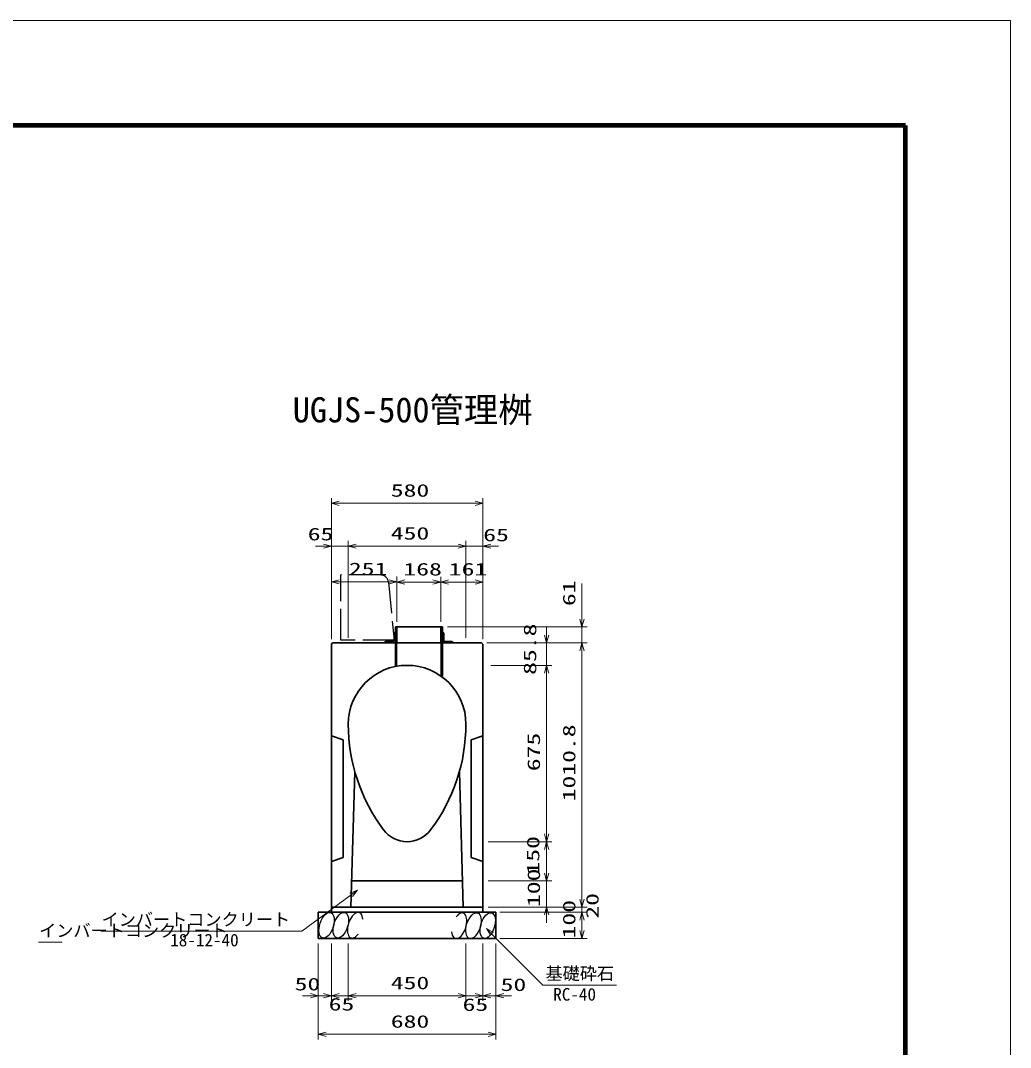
# Model space of a CAD drawing. Units: millimetres on the paper. Extents: x 0 to 841, y 0 to 594.
# Drawn here: x 651.6 to 841, y 397.5 to 594 of the extents above; entities that cross this region are included whole.
import ezdxf
from ezdxf.enums import TextEntityAlignment as Align

# ---------------------------------------------------------------- set-up
doc = ezdxf.new("R2010")
doc.units = ezdxf.units.MM
doc.linetypes.add('DASHED', pattern=[7.5, 6, -1.5])
for name, color, linetype, lineweight in [('D-STR-DIM（寸法）', 7, 'Continuous', 13), ('D-STR-HTXT(基礎砕石-旗)', 7, 'Continuous', 13), ('D-STR-HTXT（旗上げ）', 7, 'Continuous', 13), ('D-STR-STRF(グリ)', 7, 'Continuous', 25), ('D-STR-STRF(歩車)', 7, 'DASHED', 25), ('D-STR（構造物）', 1, 'Continuous', 35), ('D-TTL-LINE（区切線）', 7, 'Continuous', 18), ('D-TTL（外枠）', 2, 'Continuous', 140)]:
    doc.layers.add(name, color=color, linetype=linetype, lineweight=lineweight)
doc.layers.add('D-STR-TXT(文字)', color=7, linetype='Continuous')
doc.styles.add('ＭＳ ゴシック', font='')
doc.styles.get('ＭＳ ゴシック').set_extended_font_data('MS Gothic')

# ---------------------------------------------------------------- blocks, each defined once
blk = doc.blocks.new('_Open30')
at = {"color": 7, "linetype": 'Continuous', "lineweight": 13}
for p, q in [((-1, 0.2679), (0, 0)), ((0, 0), (-1, -0.2679)), ((0, 0), (-1, 0))]:
    blk.add_line(p, q, dxfattribs=at)

msp = doc.modelspace()

# ---------------------------------------------------------------- linework, layer by layer
at = {"layer": 'D-STR-DIM（寸法）'}
for p, q in [((711.049, 494.424), (711.049, 502.632)), ((712.549, 501.632), (738.549, 501.632)), ((740.049, 494.424), (740.049, 502.632)), ((709.549, 493.424), (708.049, 493.424)), ((711.049, 475.664), (711.049, 494.424)), ((711.049, 493.424), (714.299, 493.424)), ((714.299, 475.876), (714.299, 494.424)), ((714.299, 475.876), (714.299, 494.424)), ((715.799, 493.424), (717.299, 493.424)), ((715.799, 493.424), (735.299, 493.424)), ((735.299, 493.424), (733.799, 493.424)), ((736.799, 475.886), (736.799, 494.424)), ((736.799, 475.886), (736.799, 494.424)), ((736.799, 493.424), (740.049, 493.424)), ((740.049, 475.664), (740.049, 494.424)), ((741.549, 493.424), (743.049, 493.424)), ((711.049, 475.664), (711.049, 487.614)), ((723.599, 478.964), (723.599, 487.614)), ((723.599, 479.964), (723.599, 487.561)), ((731.999, 478.964), (731.999, 487.561)), ((731.999, 478.964), (731.999, 487.561)), ((740.049, 475.664), (740.049, 487.561)), ((712.549, 486.614), (722.099, 486.614)), ((725.099, 486.561), (730.499, 486.561)), ((733.499, 486.561), (738.549, 486.561)), ((759.001, 479.464), (759.001, 486.297)), ((733.299, 477.964), (760.001, 477.964)), ((752.241, 476.414), (752.241, 477.914)), ((759.001, 474.914), (759.001, 477.964)), ((740.799, 474.914), (760.001, 474.914)), ((740.799, 474.914), (753.241, 474.914)), ((741.264, 474.914), (760.001, 474.914)), ((752.241, 470.621), (752.241, 474.914)), ((759.001, 425.874), (759.001, 473.414)), ((759.001, 473.414), (759.001, 471.914)), ((741.549, 470.621), (753.241, 470.621)), ((742.549, 470.621), (753.241, 470.621)), ((752.241, 438.375), (752.241, 469.121)), ((752.241, 469.121), (752.241, 467.621)), ((741.049, 436.875), (753.241, 436.875)), ((741.049, 436.875), (753.241, 436.875)), ((752.241, 430.875), (752.241, 435.375)), ((752.241, 430.875), (752.241, 432.375)), ((741.049, 429.375), (753.241, 429.375)), ((741.049, 429.375), (753.241, 429.375)), ((752.241, 424.375), (752.241, 429.375)), ((759.001, 425.874), (759.001, 427.374)), ((741.049, 424.375), (753.241, 424.375)), ((741.049, 424.374), (760.001, 424.374)), ((742.049, 424.374), (760.001, 424.374)), ((743.299, 423.374), (760.001, 423.374)), ((743.549, 423.374), (760.001, 423.374)), ((752.241, 422.875), (752.241, 421.375)), ((759.001, 423.374), (759.001, 424.374)), ((759.001, 421.874), (759.001, 420.374)), ((759.001, 419.874), (759.001, 421.874)), ((708.549, 417.374), (708.549, 406.407)), ((711.049, 417.374), (711.049, 406.407)), ((711.049, 417.374), (711.049, 406.407)), ((714.299, 417.374), (714.299, 406.407)), ((714.299, 417.374), (714.299, 406.407)), ((736.799, 417.374), (736.799, 406.407)), ((736.799, 417.374), (736.799, 406.407)), ((740.049, 417.374), (740.049, 406.407)), ((740.049, 417.374), (740.049, 406.407)), ((742.549, 417.374), (742.549, 406.407)), ((743.299, 418.374), (760.001, 418.374)), ((707.049, 407.407), (705.549, 407.407)), ((709.549, 407.407), (708.049, 407.407)), ((708.549, 407.407), (711.049, 407.407)), ((711.049, 407.407), (714.299, 407.407)), ((712.549, 407.407), (714.049, 407.407)), ((715.799, 407.407), (717.299, 407.407)), ((715.799, 407.407), (735.299, 407.407)), ((735.299, 407.407), (733.799, 407.407)), ((736.799, 407.407), (740.049, 407.407)), ((738.549, 407.407), (737.049, 407.407)), ((740.049, 407.407), (742.549, 407.407)), ((741.549, 407.407), (743.049, 407.407)), ((744.049, 407.407), (745.549, 407.407)), ((708.549, 406.407), (708.549, 399.024)), ((742.549, 406.407), (742.549, 399.024)), ((710.049, 400.024), (741.049, 400.024))]:
    msp.add_line(p, q, dxfattribs=at)
at = {"layer": 'D-STR-HTXT(基礎砕石-旗)'}
msp.add_lwpolyline([(765.592, 409.401), (751.489, 409.401), (741.766, 419.218)], dxfattribs=at)
at = {"layer": 'D-STR-HTXT（旗上げ）'}
msp.add_line((659.516, 417.649), (655.028, 417.649), dxfattribs=at)
msp.add_lwpolyline([(666.974, 419.787), (705.419, 419.787), (714.849, 426.696)], dxfattribs=at)
at = {"layer": 'D-STR-STRF(グリ)'}
for centre, major_axis in [((710.143, 420.897), (0.79, 2.421)), ((712.864, 420.897), (0.79, 2.421)), ((738.253, 420.816), (-0.771, -2.427)), ((740.974, 420.838), (-0.771, -2.427))]:
    msp.add_ellipse(centre, major_axis=major_axis, ratio=0.5139, dxfattribs=at)
for centre, major_axis in [((715.605, 420.897), (0.79, 2.421)), ((735.512, 420.795), (-0.771, -2.427))]:
    msp.add_ellipse(centre, major_axis=major_axis, ratio=0.5139, start_param=5.3575563, end_param=10.3750652, dxfattribs=at)
at = {"layer": 'D-STR-STRF(歩車)'}
for p, q in [((712.835, 475.414), (712.835, 487.914)), ((720.477, 487.914), (712.835, 487.914)), ((721.97, 486.563), (723.085, 475.414)), ((723.085, 475.414), (712.835, 475.414))]:
    msp.add_line(p, q, dxfattribs=at)
msp.add_arc((720.477, 486.414), 1.5, 5.71077, 89.99998, dxfattribs=at)
at = {"layer": 'D-STR（構造物）'}
for p, q in [((723.299, 474.914), (723.299, 477.964)), ((723.299, 477.964), (732.299, 477.964)), ((723.599, 474.914), (723.599, 477.964)), ((731.999, 477.964), (731.999, 474.914)), ((732.299, 477.964), (732.299, 474.914)), ((723.049, 475.389), (723.049, 476.764)), ((723.199, 476.914), (723.299, 476.914)), ((732.299, 476.914), (732.399, 476.914)), ((732.549, 475.389), (732.549, 476.764)), ((711.299, 474.914), (711.049, 474.664)), ((711.049, 474.664), (711.049, 423.374)), ((739.799, 474.914), (711.299, 474.914)), ((721.449, 475.164), (722.824, 475.164)), ((723.599, 475.214), (723.299, 475.214)), ((723.299, 474.914), (723.299, 470.44)), ((723.524, 470.44), (723.524, 474.914)), ((732.074, 468.538), (732.074, 474.914)), ((732.299, 474.914), (732.299, 468.538)), ((734.149, 475.164), (732.774, 475.164)), ((734.299, 474.914), (734.299, 475.014)), ((740.049, 474.664), (739.799, 474.914)), ((740.049, 423.374), (740.049, 474.664)), ((723.299, 470.44), (723.524, 470.44)), ((732.299, 468.538), (732.074, 468.538)), ((713.299, 456.374), (711.049, 457.124)), ((713.299, 456.374), (713.299, 433.874)), ((737.799, 456.374), (740.049, 457.124)), ((737.799, 456.374), (737.799, 433.874)), ((714.799, 424.374), (715.549, 450.274)), ((735.549, 450.274), (736.299, 424.374)), ((713.299, 433.874), (711.049, 433.124)), ((737.799, 433.874), (740.049, 433.124)), ((714.943, 429.374), (736.154, 429.374)), ((708.549, 423.374), (742.549, 423.374)), ((708.549, 423.374), (708.549, 418.374)), ((711.049, 424.374), (740.049, 424.374)), ((711.049, 424.374), (740.049, 424.374)), ((742.549, 423.374), (742.549, 418.374)), ((708.549, 418.374), (742.549, 418.374))]:
    msp.add_line(p, q, dxfattribs=at)
for centre, radius, start, end in [((723.199, 476.764), 0.15, 90, 180), ((732.399, 476.764), 0.15, 0, 90), ((721.449, 475.014), 0.15, 90, 180), ((722.824, 475.389), 0.225, 270, 0), ((732.774, 475.389), 0.225, 180, 270), ((734.149, 475.014), 0.15, 0, 90), ((725.549, 459.374), 11.25, 0, 180), ((748.049, 459.374), 33.75, 180, 216.86989), ((703.049, 459.374), 33.75, 323.13011, 0), ((725.549, 442.499), 5.625, 216.86989, 323.13013)]:
    msp.add_arc(centre, radius, start, end, dxfattribs=at)
at = {"layer": 'D-TTL-LINE（区切線）'}
for p, q in [((841, 594), (0, 594)), ((841, 0), (841, 594))]:
    msp.add_line(p, q, dxfattribs=at)
at = {"layer": 'D-TTL（外枠）'}
for p, q in [((820.9, 573.9), (20.1, 573.9)), ((820.9, 20.1), (820.9, 573.9))]:
    msp.add_line(p, q, dxfattribs=at)

# ---------------------------------------------------------------- block references
at = {"layer": 'D-STR-DIM（寸法）', "xscale": 1.5, "yscale": 1.5}
for p, rotation in [((711.049, 501.632), 180), ((714.299, 493.424), 180), ((714.299, 493.424), 180), ((740.049, 493.424), 180), ((711.049, 486.614), 180), ((723.599, 486.561), 180), ((731.999, 486.561), 180), ((759.001, 477.964), 270), ((752.241, 474.914), 270), ((759.001, 474.914), 90), ((759.001, 474.914), 90), ((752.241, 470.621), 90), ((752.241, 470.621), 90), ((752.241, 436.875), 270), ((752.241, 436.875), 90), ((752.241, 429.375), 270), ((752.241, 429.375), 270), ((759.001, 424.374), 270), ((759.001, 424.374), 270), ((752.241, 424.375), 90), ((759.001, 423.374), 90), ((759.001, 423.374), 90), ((759.001, 418.374), 270), ((711.049, 407.407), 180), ((714.299, 407.407), 180), ((714.299, 407.407), 180), ((740.049, 407.407), 180), ((742.549, 407.407), 180), ((708.549, 400.024), 180)]:
    msp.add_blockref('_Open30', p, dxfattribs=dict(at, rotation=rotation))
for p in [(740.049, 501.632), (711.049, 493.424), (736.799, 493.424), (736.799, 493.424), (723.599, 486.614), (731.999, 486.561), (740.049, 486.561), (708.549, 407.407), (711.049, 407.407), (736.799, 407.407), (736.799, 407.407), (740.049, 407.407), (742.549, 400.024)]:
    msp.add_blockref('_Open30', p, dxfattribs=at)
at = {"layer": 'D-STR-HTXT(基礎砕石-旗)', "xscale": 1.5, "yscale": 1.5, "rotation": 134.72505}
msp.add_blockref('_Open30', (740.71, 420.283), dxfattribs=at)
at = {"layer": 'D-STR-HTXT（旗上げ）', "xscale": 1.5, "yscale": 1.5, "rotation": 36.22839}
msp.add_blockref('_Open30', (716.059, 427.583), dxfattribs=at)

# ---------------------------------------------------------------- texts
at = {"layer": 'D-STR-DIM（寸法）', "style": 'ＭＳ ゴシック', "width": 1.5}
for s, p in [('580', (722.424, 502.17)), ('65', (706.529, 493.817)), ('450', (722.424, 493.961)), ('65', (740.113, 493.647)), ('251', (714.407, 487.152)), ('168', (724.84, 487.098)), ('161', (733.524, 487.098)), ('50', (704.022, 407.713)), ('450', (722.424, 407.944)), ('50', (743.441, 407.594)), ('65', (710.542, 403.862)), ('65', (736.158, 403.783)), ('680', (722.424, 400.562))]:
    msp.add_text(s, height=2.405, dxfattribs=at).set_placement(p, align=Align.BOTTOM_LEFT)
for s, p in [('61', (758.464, 481.964)), ('85.8', (750.975, 468.805)), ('1010.8', (758.464, 444.602)), ('675', (751.703, 450.368)), ('150', (751.574, 430.599)), ('100', (751.703, 424.375)), ('20', (762.916, 422.155)), ('100', (758.464, 418.374))]:
    msp.add_text(s, height=2.405, rotation=90, dxfattribs=at).set_placement(p, align=Align.BOTTOM_LEFT)
at = {"layer": 'D-STR-HTXT(基礎砕石-旗)', "style": 'ＭＳ ゴシック'}
for s, p in [('基礎砕石', (752.024, 409.735)), ('RC-40', (753.512, 405.75))]:
    msp.add_text(s, height=2.405, dxfattribs=at).set_placement(p, align=Align.BOTTOM_LEFT)
at = {"layer": 'D-STR-HTXT（旗上げ）', "style": 'ＭＳ ゴシック'}
for s, p in [('インバートコンクリート', (667.082, 420.084)), ('インバートコンクリート', (655.136, 417.946)), ('18-12-40', (680.225, 416.137))]:
    msp.add_text(s, height=2.405, dxfattribs=at).set_placement(p, align=Align.BOTTOM_LEFT)
at = {"layer": 'D-STR-TXT(文字)', "style": 'ＭＳ ゴシック'}
msp.add_text('UGJS-500管理桝', height=4.811, dxfattribs=at).set_placement((703.665, 515.669), align=Align.BOTTOM_LEFT)

doc.saveas('drawing.dxf')
